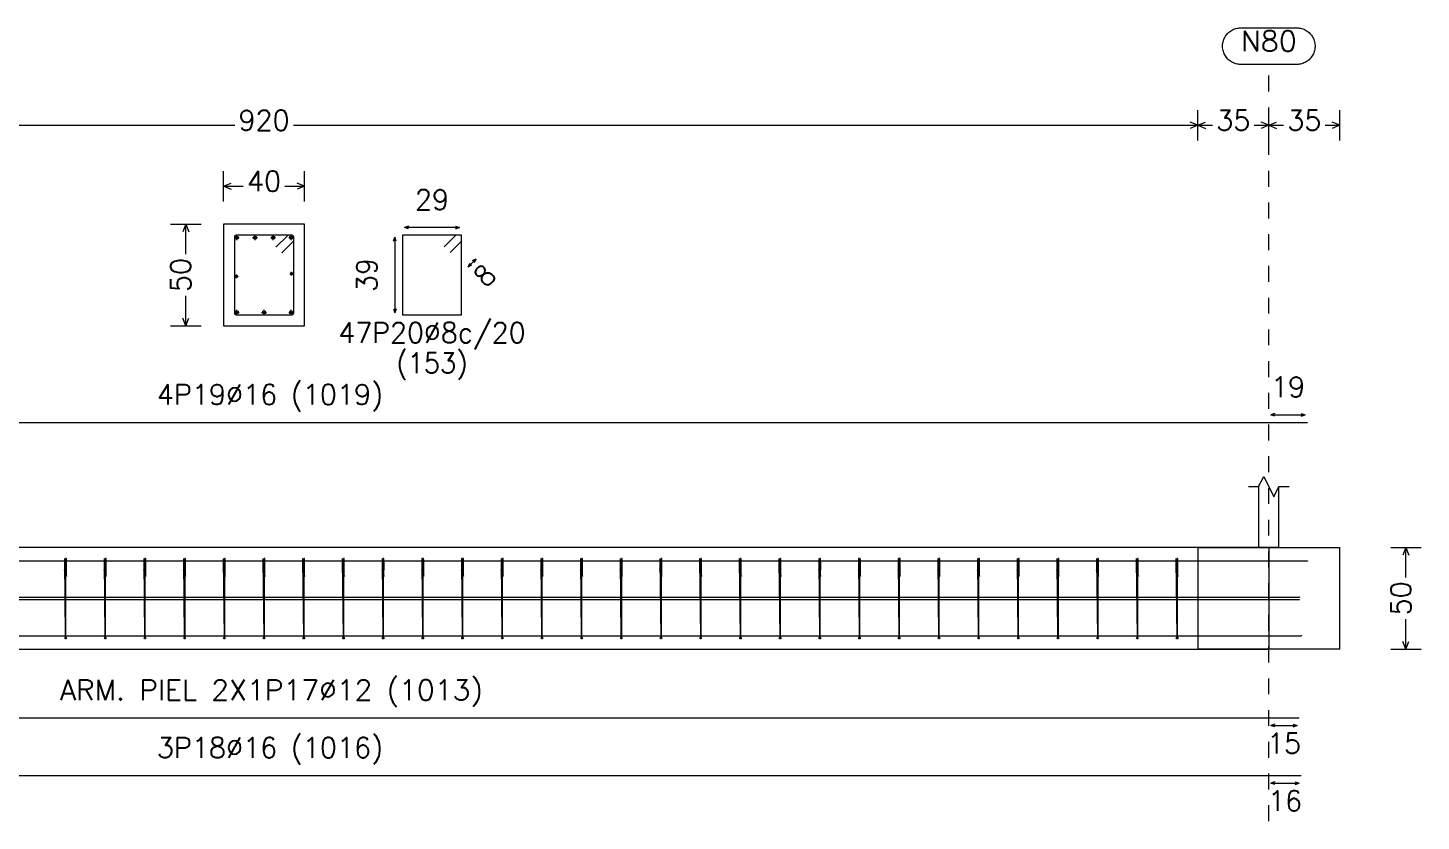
# Model space of a CAD drawing. Header units: millimetres. Extents: x -252 to 259, y -4 to 137.
# Drawn here: x 225.75 to 234.54, y 28.89 to 33.89 of the extents above; entities that cross this region are included whole.
import ezdxf
from ezdxf.enums import TextEntityAlignment as Align

# ---------------------------------------------------------------- set-up
doc = ezdxf.new("R2010")
doc.units = ezdxf.units.MM
doc.linetypes.add('CYPE_PUNTO', pattern=[0.075, 0, -0.075])
for name, color, linetype, lineweight in [('CIM_COTAS', 2, 'Continuous', 0), ('CIM_DIB_ARMADOS', 4, 'Continuous', 0), ('CIM_GEOMETRIA', 2, 'Continuous', 0), ('CIM_TXT_ARMADOS', 3, 'Continuous', 0)]:
    doc.layers.add(name, color=color, linetype=linetype, lineweight=lineweight)
doc.styles.add('CYPETXT', font='romans__.ttf', dxfattribs={"height": 0.2})

msp = doc.modelspace()

# ---------------------------------------------------------------- hatches: boundary and pattern name
at = {"layer": 'CIM_DIB_ARMADOS'}
h = msp.add_hatch(color=256, dxfattribs=at)
edge = h.paths.add_edge_path()
edge.add_arc((227.3218, 32.5103), 0.00102, 0, 360)
h = msp.add_hatch(color=256, dxfattribs=at)
edge = h.paths.add_edge_path()
edge.add_arc((227.3589, 32.4732), 0.00102, 0, 360)
h = msp.add_hatch(color=256, dxfattribs=at)
edge = h.paths.add_edge_path()
edge.add_arc((233.8237, 30.5289), 0.00102, 0, 360)
h = msp.add_hatch(color=256, dxfattribs=at)
edge = h.paths.add_edge_path()
edge.add_arc((225.9869, 30.4719), 0.00102, 0, 360)
h = msp.add_hatch(color=256, dxfattribs=at)
edge = h.paths.add_edge_path()
edge.add_arc((225.998, 30.4348), 0.00102, 0, 360)
h = msp.add_hatch(color=256, dxfattribs=at)
edge = h.paths.add_edge_path()
edge.add_arc((226.2372, 30.4719), 0.00102, 0, 360)
h = msp.add_hatch(color=256, dxfattribs=at)
edge = h.paths.add_edge_path()
edge.add_arc((226.2484, 30.4348), 0.00102, 0, 360)
h = msp.add_hatch(color=256, dxfattribs=at)
edge = h.paths.add_edge_path()
edge.add_arc((226.4876, 30.4719), 0.00102, 0, 360)
h = msp.add_hatch(color=256, dxfattribs=at)
edge = h.paths.add_edge_path()
edge.add_arc((226.4987, 30.4348), 0.00102, 0, 360)
h = msp.add_hatch(color=256, dxfattribs=at)
edge = h.paths.add_edge_path()
edge.add_arc((226.7379, 30.4719), 0.00102, 0, 360)
h = msp.add_hatch(color=256, dxfattribs=at)
edge = h.paths.add_edge_path()
edge.add_arc((226.749, 30.4348), 0.00102, 0, 360)
h = msp.add_hatch(color=256, dxfattribs=at)
edge = h.paths.add_edge_path()
edge.add_arc((226.9882, 30.4719), 0.00102, 0, 360)
h = msp.add_hatch(color=256, dxfattribs=at)
edge = h.paths.add_edge_path()
edge.add_arc((226.9994, 30.4348), 0.00102, 0, 360)
h = msp.add_hatch(color=256, dxfattribs=at)
edge = h.paths.add_edge_path()
edge.add_arc((227.2386, 30.4719), 0.00102, 0, 360)
h = msp.add_hatch(color=256, dxfattribs=at)
edge = h.paths.add_edge_path()
edge.add_arc((227.2497, 30.4348), 0.00102, 0, 360)
h = msp.add_hatch(color=256, dxfattribs=at)
edge = h.paths.add_edge_path()
edge.add_arc((227.4889, 30.4719), 0.00102, 0, 360)
h = msp.add_hatch(color=256, dxfattribs=at)
edge = h.paths.add_edge_path()
edge.add_arc((227.5, 30.4348), 0.00102, 0, 360)
h = msp.add_hatch(color=256, dxfattribs=at)
edge = h.paths.add_edge_path()
edge.add_arc((227.7392, 30.4719), 0.00102, 0, 360)
h = msp.add_hatch(color=256, dxfattribs=at)
edge = h.paths.add_edge_path()
edge.add_arc((227.7504, 30.4348), 0.00102, 0, 360)
h = msp.add_hatch(color=256, dxfattribs=at)
edge = h.paths.add_edge_path()
edge.add_arc((227.9896, 30.4719), 0.00102, 0, 360)
h = msp.add_hatch(color=256, dxfattribs=at)
edge = h.paths.add_edge_path()
edge.add_arc((228.0007, 30.4348), 0.00102, 0, 360)
h = msp.add_hatch(color=256, dxfattribs=at)
edge = h.paths.add_edge_path()
edge.add_arc((228.2399, 30.4719), 0.00102, 0, 360)
h = msp.add_hatch(color=256, dxfattribs=at)
edge = h.paths.add_edge_path()
edge.add_arc((228.251, 30.4348), 0.00102, 0, 360)
h = msp.add_hatch(color=256, dxfattribs=at)
edge = h.paths.add_edge_path()
edge.add_arc((228.4902, 30.4719), 0.00102, 0, 360)
h = msp.add_hatch(color=256, dxfattribs=at)
edge = h.paths.add_edge_path()
edge.add_arc((228.5014, 30.4348), 0.00102, 0, 360)
h = msp.add_hatch(color=256, dxfattribs=at)
edge = h.paths.add_edge_path()
edge.add_arc((228.7406, 30.4719), 0.00102, 0, 360)
h = msp.add_hatch(color=256, dxfattribs=at)
edge = h.paths.add_edge_path()
edge.add_arc((228.7517, 30.4348), 0.00102, 0, 360)
h = msp.add_hatch(color=256, dxfattribs=at)
edge = h.paths.add_edge_path()
edge.add_arc((228.9909, 30.4719), 0.00102, 0, 360)
h = msp.add_hatch(color=256, dxfattribs=at)
edge = h.paths.add_edge_path()
edge.add_arc((229.002, 30.4348), 0.00102, 0, 360)
h = msp.add_hatch(color=256, dxfattribs=at)
edge = h.paths.add_edge_path()
edge.add_arc((229.2413, 30.4719), 0.00102, 0, 360)
h = msp.add_hatch(color=256, dxfattribs=at)
edge = h.paths.add_edge_path()
edge.add_arc((229.2524, 30.4348), 0.00102, 0, 360)
h = msp.add_hatch(color=256, dxfattribs=at)
edge = h.paths.add_edge_path()
edge.add_arc((229.4916, 30.4719), 0.00102, 0, 360)
h = msp.add_hatch(color=256, dxfattribs=at)
edge = h.paths.add_edge_path()
edge.add_arc((229.5027, 30.4348), 0.00102, 0, 360)
h = msp.add_hatch(color=256, dxfattribs=at)
edge = h.paths.add_edge_path()
edge.add_arc((229.7419, 30.4719), 0.00102, 0, 360)
h = msp.add_hatch(color=256, dxfattribs=at)
edge = h.paths.add_edge_path()
edge.add_arc((229.7531, 30.4348), 0.00102, 0, 360)
h = msp.add_hatch(color=256, dxfattribs=at)
edge = h.paths.add_edge_path()
edge.add_arc((229.9923, 30.4719), 0.00102, 0, 360)
h = msp.add_hatch(color=256, dxfattribs=at)
edge = h.paths.add_edge_path()
edge.add_arc((230.0034, 30.4348), 0.00102, 0, 360)
h = msp.add_hatch(color=256, dxfattribs=at)
edge = h.paths.add_edge_path()
edge.add_arc((230.2426, 30.4719), 0.00102, 0, 360)
h = msp.add_hatch(color=256, dxfattribs=at)
edge = h.paths.add_edge_path()
edge.add_arc((230.2537, 30.4348), 0.00102, 0, 360)
h = msp.add_hatch(color=256, dxfattribs=at)
edge = h.paths.add_edge_path()
edge.add_arc((230.4929, 30.4719), 0.00102, 0, 360)
h = msp.add_hatch(color=256, dxfattribs=at)
edge = h.paths.add_edge_path()
edge.add_arc((230.5041, 30.4348), 0.00102, 0, 360)
h = msp.add_hatch(color=256, dxfattribs=at)
edge = h.paths.add_edge_path()
edge.add_arc((230.7433, 30.4719), 0.00102, 0, 360)
h = msp.add_hatch(color=256, dxfattribs=at)
edge = h.paths.add_edge_path()
edge.add_arc((230.7544, 30.4348), 0.00102, 0, 360)
h = msp.add_hatch(color=256, dxfattribs=at)
edge = h.paths.add_edge_path()
edge.add_arc((230.9936, 30.4719), 0.00102, 0, 360)
h = msp.add_hatch(color=256, dxfattribs=at)
edge = h.paths.add_edge_path()
edge.add_arc((231.0047, 30.4348), 0.00102, 0, 360)
h = msp.add_hatch(color=256, dxfattribs=at)
edge = h.paths.add_edge_path()
edge.add_arc((231.2439, 30.4719), 0.00102, 0, 360)
h = msp.add_hatch(color=256, dxfattribs=at)
edge = h.paths.add_edge_path()
edge.add_arc((231.2551, 30.4348), 0.00102, 0, 360)
h = msp.add_hatch(color=256, dxfattribs=at)
edge = h.paths.add_edge_path()
edge.add_arc((231.4943, 30.4719), 0.00102, 0, 360)
h = msp.add_hatch(color=256, dxfattribs=at)
edge = h.paths.add_edge_path()
edge.add_arc((231.5054, 30.4348), 0.00102, 0, 360)
h = msp.add_hatch(color=256, dxfattribs=at)
edge = h.paths.add_edge_path()
edge.add_arc((231.7446, 30.4719), 0.00102, 0, 360)
h = msp.add_hatch(color=256, dxfattribs=at)
edge = h.paths.add_edge_path()
edge.add_arc((231.7557, 30.4348), 0.00102, 0, 360)
h = msp.add_hatch(color=256, dxfattribs=at)
edge = h.paths.add_edge_path()
edge.add_arc((231.9949, 30.4719), 0.00102, 0, 360)
h = msp.add_hatch(color=256, dxfattribs=at)
edge = h.paths.add_edge_path()
edge.add_arc((232.0061, 30.4348), 0.00102, 0, 360)
h = msp.add_hatch(color=256, dxfattribs=at)
edge = h.paths.add_edge_path()
edge.add_arc((232.2453, 30.4719), 0.00102, 0, 360)
h = msp.add_hatch(color=256, dxfattribs=at)
edge = h.paths.add_edge_path()
edge.add_arc((232.2564, 30.4348), 0.00102, 0, 360)
h = msp.add_hatch(color=256, dxfattribs=at)
edge = h.paths.add_edge_path()
edge.add_arc((232.4956, 30.4719), 0.00102, 0, 360)
h = msp.add_hatch(color=256, dxfattribs=at)
edge = h.paths.add_edge_path()
edge.add_arc((232.5067, 30.4348), 0.00102, 0, 360)
h = msp.add_hatch(color=256, dxfattribs=at)
edge = h.paths.add_edge_path()
edge.add_arc((232.7459, 30.4719), 0.00102, 0, 360)
h = msp.add_hatch(color=256, dxfattribs=at)
edge = h.paths.add_edge_path()
edge.add_arc((232.7571, 30.4348), 0.00102, 0, 360)
h = msp.add_hatch(color=256, dxfattribs=at)
edge = h.paths.add_edge_path()
edge.add_arc((232.9963, 30.4719), 0.00102, 0, 360)
h = msp.add_hatch(color=256, dxfattribs=at)
edge = h.paths.add_edge_path()
edge.add_arc((233.0074, 30.4348), 0.00102, 0, 360)
h = msp.add_hatch(color=256, dxfattribs=at)
edge = h.paths.add_edge_path()
edge.add_arc((233.7725, 30.3011), 0.00102, 0, 360)
h = msp.add_hatch(color=256, dxfattribs=at)
edge = h.paths.add_edge_path()
edge.add_arc((233.7725, 30.2857), 0.00102, 0, 360)
h = msp.add_hatch(color=256, dxfattribs=at)
edge = h.paths.add_edge_path()
edge.add_arc((233.7853, 30.0579), 0.00102, 0, 360)

# ---------------------------------------------------------------- linework, layer by layer
at = {"layer": 'CIM_COTAS', "linetype": 'CYPE_PUNTO'}
msp.add_line((233.5805, 28.8886), (233.5805, 33.6595), dxfattribs=at)
at = {"layer": 'CIM_COTAS'}
for p, q in [((233.1325, 33.1795), (233.1325, 33.3715)), ((233.1325, 33.1795), (233.1325, 33.3715)), ((233.5805, 33.1795), (233.5805, 33.3715)), ((233.5805, 33.1795), (233.5805, 33.3715)), ((234.0285, 33.1795), (234.0285, 33.3715)), ((221.3565, 33.2755), (227.0592, 33.2755)), ((227.4297, 33.2755), (233.1325, 33.2755)), ((233.1325, 33.2755), (233.0845, 33.2947)), ((233.1325, 33.2755), (233.0845, 33.2563)), ((233.1325, 33.2755), (233.1805, 33.2947)), ((233.1325, 33.2755), (233.1805, 33.2563)), ((233.1325, 33.2755), (233.2249, 33.2755)), ((233.488, 33.2755), (233.5805, 33.2755)), ((233.5805, 33.2755), (233.5325, 33.2947)), ((233.5805, 33.2755), (233.5325, 33.2563)), ((233.5805, 33.2755), (233.6285, 33.2947)), ((233.5805, 33.2755), (233.6285, 33.2563)), ((233.5805, 33.2755), (233.6729, 33.2755)), ((233.936, 33.2755), (234.0285, 33.2755)), ((234.0285, 33.2755), (233.9805, 33.2947)), ((234.0285, 33.2755), (233.9805, 33.2563)), ((226.9885, 32.7955), (226.9885, 32.9875)), ((227.5005, 32.7955), (227.5005, 32.9875)), ((226.9885, 32.8915), (227.0365, 32.9107)), ((226.9885, 32.8915), (227.0365, 32.8723)), ((226.9885, 32.8915), (227.1129, 32.8915)), ((227.376, 32.8915), (227.5005, 32.8915)), ((227.5005, 32.8915), (227.4525, 32.9107)), ((227.5005, 32.8915), (227.4525, 32.8723)), ((226.6549, 32.6518), (226.8469, 32.6518)), ((226.7509, 32.6518), (226.7317, 32.6038)), ((226.7509, 32.6518), (226.7701, 32.6038)), ((226.7509, 32.4633), (226.7509, 32.6518)), ((226.7509, 32.0118), (226.7509, 32.2003)), ((226.6549, 32.0118), (226.8469, 32.0118)), ((226.7509, 32.0118), (226.7317, 32.0598)), ((226.7509, 32.0118), (226.7701, 32.0598)), ((234.3491, 30.6134), (234.5411, 30.6134)), ((234.4451, 30.6134), (234.4259, 30.5654)), ((234.4451, 30.6134), (234.4643, 30.5654)), ((234.4451, 30.4249), (234.4451, 30.6134)), ((234.4451, 29.9734), (234.4451, 30.1619)), ((234.3491, 29.9734), (234.5411, 29.9734)), ((234.4451, 29.9734), (234.4259, 30.0214)), ((234.4451, 29.9734), (234.4643, 30.0214))]:
    msp.add_line(p, q, dxfattribs=at)
msp.add_lwpolyline([(233.7571, 33.8899), (233.7648, 33.8896), (233.7724, 33.8889), (233.78, 33.8876), (233.7875, 33.8858), (233.7949, 33.8835), (233.8021, 33.8808), (233.809, 33.8775), (233.8158, 33.8738), (233.8223, 33.8697), (233.8285, 33.8651), (233.8344, 33.8601), (233.8399, 33.8548), (233.8451, 33.8491), (233.8498, 33.843), (233.8542, 33.8367), (233.8581, 33.8301), (233.8616, 33.8232), (233.8646, 33.8161), (233.8671, 33.8088), (233.8692, 33.8014), (233.8707, 33.7939), (233.8717, 33.7862), (233.8722, 33.7786), (233.8722, 33.7709), (233.8717, 33.7632), (233.8707, 33.7555), (233.8692, 33.748), (233.8671, 33.7406), (233.8646, 33.7333), (233.8616, 33.7262), (233.8581, 33.7193), (233.8542, 33.7127), (233.8498, 33.7064), (233.8451, 33.7003), (233.8399, 33.6946), (233.8344, 33.6893), (233.8285, 33.6843), (233.8223, 33.6797), (233.8158, 33.6756), (233.809, 33.6719), (233.8021, 33.6686), (233.7949, 33.6659), (233.7875, 33.6636), (233.78, 33.6618), (233.7724, 33.6605), (233.7648, 33.6598), (233.7571, 33.6595), (233.4038, 33.6595), (233.3961, 33.6598), (233.3885, 33.6605), (233.3809, 33.6618), (233.3734, 33.6636), (233.366, 33.6659), (233.3588, 33.6686), (233.3519, 33.6719), (233.3451, 33.6756), (233.3386, 33.6797), (233.3324, 33.6843), (233.3265, 33.6893), (233.321, 33.6946), (233.3158, 33.7003), (233.3111, 33.7064), (233.3067, 33.7127), (233.3028, 33.7193), (233.2993, 33.7262), (233.2963, 33.7333), (233.2938, 33.7406), (233.2918, 33.748), (233.2902, 33.7555), (233.2892, 33.7632), (233.2887, 33.7709), (233.2887, 33.7786), (233.2892, 33.7862), (233.2902, 33.7939), (233.2918, 33.8014), (233.2938, 33.8088), (233.2963, 33.8161), (233.2993, 33.8232), (233.3028, 33.8301), (233.3067, 33.8367), (233.3111, 33.843), (233.3158, 33.8491), (233.321, 33.8548), (233.3265, 33.8601), (233.3324, 33.8651), (233.3386, 33.8697), (233.3451, 33.8738), (233.3519, 33.8775), (233.3588, 33.8808), (233.366, 33.8835), (233.3734, 33.8858), (233.3809, 33.8876), (233.3885, 33.8889), (233.3961, 33.8896), (233.4038, 33.8899), (233.7571, 33.8899)], close=True, dxfattribs=at)
at = {"layer": 'CIM_DIB_ARMADOS'}
for p, q in [((227.0576, 32.5673), (227.0883, 32.5673)), ((227.0729, 32.552), (227.0729, 32.5827)), ((227.1719, 32.5673), (227.2026, 32.5673)), ((227.1873, 32.552), (227.1873, 32.5827)), ((227.2863, 32.5673), (227.317, 32.5673)), ((227.3016, 32.552), (227.3016, 32.5827)), ((227.4006, 32.5673), (227.4313, 32.5673)), ((227.416, 32.552), (227.416, 32.5827)), ((227.0704, 32.3126), (227.0704, 32.3357)), ((227.407, 32.3395), (227.4301, 32.3395)), ((227.4185, 32.328), (227.4185, 32.351)), ((227.0589, 32.3241), (227.0819, 32.3241)), ((227.0576, 32.0963), (227.0883, 32.0963)), ((227.0729, 32.0809), (227.0729, 32.1117)), ((227.2291, 32.0963), (227.2598, 32.0963)), ((227.2445, 32.0809), (227.2445, 32.1117)), ((227.4006, 32.0963), (227.4313, 32.0963)), ((227.416, 32.0809), (227.416, 32.1117))]:
    msp.add_line(p, q, dxfattribs=at)
for points in [[(227.3589, 32.4732), (227.4283, 32.5426), (227.4306, 32.5459), (227.4313, 32.5498), (227.4313, 32.5725), (227.43, 32.5776), (227.4262, 32.5813), (227.4211, 32.5827), (227.0678, 32.5827), (227.0627, 32.5813), (227.0589, 32.5776), (227.0576, 32.5725), (227.0576, 32.0912), (227.0589, 32.0861), (227.0627, 32.0823), (227.0678, 32.0809), (227.4211, 32.0809), (227.4262, 32.0823), (227.43, 32.0861), (227.4313, 32.0912), (227.4313, 32.5725), (227.43, 32.5776), (227.4262, 32.5813), (227.4211, 32.5827), (227.3985, 32.5827), (227.3945, 32.5819), (227.3912, 32.5797), (227.3218, 32.5103)], [(228.4178, 32.4732), (228.4902, 32.5456), (228.4902, 32.5827), (228.1165, 32.5827), (228.1165, 32.0809), (228.4902, 32.0809), (228.4902, 32.5827), (228.4531, 32.5827), (228.3807, 32.5103)], [(220.9827, 31.1977), (220.9827, 31.4025), (233.5805, 31.4025), (233.8237, 31.4025)], [(220.9827, 30.3241), (220.9827, 30.5136), (220.9848, 30.5213), (220.9904, 30.5269), (220.9981, 30.5289), (233.5805, 30.5289), (233.8237, 30.5289)], [(225.998, 30.4348), (225.9983, 30.5042), (225.9983, 30.5075), (225.9982, 30.5114), (225.998, 30.5341), (225.9979, 30.5392), (225.9978, 30.5429), (225.9978, 30.5443), (225.9929, 30.5443), (225.9928, 30.5429), (225.9928, 30.5392), (225.9928, 30.5341), (225.9928, 30.0528), (225.9928, 30.0477), (225.9928, 30.0439), (225.9928, 30.0425), (225.9928, 30.0439), (225.9927, 30.0477), (225.9927, 30.0528), (225.9878, 30.5341), (225.9877, 30.5392), (225.9876, 30.5429), (225.9875, 30.5443), (225.9872, 30.5443), (225.9872, 30.5435), (225.9871, 30.5413), (225.9869, 30.4719)], [(226.2484, 30.4348), (226.2486, 30.5042), (226.2486, 30.5075), (226.2486, 30.5114), (226.2483, 30.5341), (226.2483, 30.5392), (226.2482, 30.5429), (226.2481, 30.5443), (226.2433, 30.5443), (226.2432, 30.5429), (226.2431, 30.5392), (226.2431, 30.5341), (226.2431, 30.0528), (226.2431, 30.0477), (226.2431, 30.0439), (226.2431, 30.0425), (226.2431, 30.0439), (226.2431, 30.0477), (226.243, 30.0528), (226.2381, 30.5341), (226.238, 30.5392), (226.2379, 30.5429), (226.2379, 30.5443), (226.2375, 30.5443), (226.2375, 30.5435), (226.2375, 30.5413), (226.2372, 30.4719)], [(226.4987, 30.4348), (226.4989, 30.5042), (226.4989, 30.5075), (226.4989, 30.5114), (226.4987, 30.5341), (226.4986, 30.5392), (226.4985, 30.5429), (226.4984, 30.5443), (226.4936, 30.5443), (226.4935, 30.5429), (226.4935, 30.5392), (226.4934, 30.5341), (226.4934, 30.0528), (226.4934, 30.0477), (226.4934, 30.0439), (226.4934, 30.0425), (226.4934, 30.0439), (226.4934, 30.0477), (226.4933, 30.0528), (226.4884, 30.5341), (226.4884, 30.5392), (226.4883, 30.5429), (226.4882, 30.5443), (226.4879, 30.5443), (226.4878, 30.5435), (226.4878, 30.5413), (226.4876, 30.4719)], [(226.749, 30.4348), (226.7493, 30.5042), (226.7493, 30.5075), (226.7492, 30.5114), (226.749, 30.5341), (226.7489, 30.5392), (226.7488, 30.5429), (226.7488, 30.5443), (226.7439, 30.5443), (226.7439, 30.5429), (226.7438, 30.5392), (226.7438, 30.5341), (226.7438, 30.0528), (226.7438, 30.0477), (226.7438, 30.0439), (226.7438, 30.0425), (226.7438, 30.0439), (226.7437, 30.0477), (226.7437, 30.0528), (226.7388, 30.5341), (226.7387, 30.5392), (226.7386, 30.5429), (226.7385, 30.5443), (226.7382, 30.5443), (226.7382, 30.5435), (226.7381, 30.5413), (226.7379, 30.4719)], [(226.9994, 30.4348), (226.9996, 30.5042), (226.9996, 30.5075), (226.9996, 30.5114), (226.9993, 30.5341), (226.9993, 30.5392), (226.9992, 30.5429), (226.9991, 30.5443), (226.9943, 30.5443), (226.9942, 30.5429), (226.9941, 30.5392), (226.9941, 30.5341), (226.9941, 30.0528), (226.9941, 30.0477), (226.9941, 30.0439), (226.9941, 30.0425), (226.9941, 30.0439), (226.9941, 30.0477), (226.994, 30.0528), (226.9891, 30.5341), (226.989, 30.5392), (226.9889, 30.5429), (226.9889, 30.5443), (226.9885, 30.5443), (226.9885, 30.5435), (226.9885, 30.5413), (226.9882, 30.4719)], [(227.2497, 30.4348), (227.2499, 30.5042), (227.2499, 30.5075), (227.2499, 30.5114), (227.2497, 30.5341), (227.2496, 30.5392), (227.2495, 30.5429), (227.2494, 30.5443), (227.2446, 30.5443), (227.2445, 30.5429), (227.2445, 30.5392), (227.2445, 30.5341), (227.2445, 30.0528), (227.2445, 30.0477), (227.2445, 30.0439), (227.2445, 30.0425), (227.2444, 30.0439), (227.2444, 30.0477), (227.2443, 30.0528), (227.2394, 30.5341), (227.2394, 30.5392), (227.2393, 30.5429), (227.2392, 30.5443), (227.2389, 30.5443), (227.2388, 30.5435), (227.2388, 30.5413), (227.2386, 30.4719)], [(227.5, 30.4348), (227.5003, 30.5042), (227.5003, 30.5075), (227.5002, 30.5114), (227.5, 30.5341), (227.4999, 30.5392), (227.4999, 30.5429), (227.4998, 30.5443), (227.4949, 30.5443), (227.4949, 30.5429), (227.4948, 30.5392), (227.4948, 30.5341), (227.4948, 30.0528), (227.4948, 30.0477), (227.4948, 30.0439), (227.4948, 30.0425), (227.4948, 30.0439), (227.4947, 30.0477), (227.4947, 30.0528), (227.4898, 30.5341), (227.4897, 30.5392), (227.4896, 30.5429), (227.4895, 30.5443), (227.4892, 30.5443), (227.4892, 30.5435), (227.4891, 30.5413), (227.4889, 30.4719)], [(227.7504, 30.4348), (227.7506, 30.5042), (227.7506, 30.5075), (227.7506, 30.5114), (227.7503, 30.5341), (227.7503, 30.5392), (227.7502, 30.5429), (227.7501, 30.5443), (227.7453, 30.5443), (227.7452, 30.5429), (227.7451, 30.5392), (227.7451, 30.5341), (227.7451, 30.0528), (227.7451, 30.0477), (227.7451, 30.0439), (227.7451, 30.0425), (227.7451, 30.0439), (227.7451, 30.0477), (227.745, 30.0528), (227.7401, 30.5341), (227.74, 30.5392), (227.7399, 30.5429), (227.7399, 30.5443), (227.7396, 30.5443), (227.7395, 30.5435), (227.7395, 30.5413), (227.7392, 30.4719)], [(228.0007, 30.4348), (228.0009, 30.5042), (228.0009, 30.5075), (228.0009, 30.5114), (228.0007, 30.5341), (228.0006, 30.5392), (228.0005, 30.5429), (228.0004, 30.5443), (227.9956, 30.5443), (227.9955, 30.5429), (227.9955, 30.5392), (227.9955, 30.5341), (227.9955, 30.0528), (227.9955, 30.0477), (227.9955, 30.0439), (227.9955, 30.0425), (227.9954, 30.0439), (227.9954, 30.0477), (227.9954, 30.0528), (227.9904, 30.5341), (227.9904, 30.5392), (227.9903, 30.5429), (227.9902, 30.5443), (227.9899, 30.5443), (227.9898, 30.5435), (227.9898, 30.5413), (227.9896, 30.4719)], [(228.251, 30.4348), (228.2513, 30.5042), (228.2513, 30.5075), (228.2512, 30.5114), (228.251, 30.5341), (228.2509, 30.5392), (228.2509, 30.5429), (228.2508, 30.5443), (228.2459, 30.5443), (228.2459, 30.5429), (228.2458, 30.5392), (228.2458, 30.5341), (228.2458, 30.0528), (228.2458, 30.0477), (228.2458, 30.0439), (228.2458, 30.0425), (228.2458, 30.0439), (228.2457, 30.0477), (228.2457, 30.0528), (228.2408, 30.5341), (228.2407, 30.5392), (228.2406, 30.5429), (228.2405, 30.5443), (228.2402, 30.5443), (228.2402, 30.5435), (228.2402, 30.5413), (228.2399, 30.4719)], [(228.5014, 30.4348), (228.5016, 30.5042), (228.5016, 30.5075), (228.5016, 30.5114), (228.5014, 30.5341), (228.5013, 30.5392), (228.5012, 30.5429), (228.5011, 30.5443), (228.4963, 30.5443), (228.4962, 30.5429), (228.4961, 30.5392), (228.4961, 30.5341), (228.4961, 30.0528), (228.4961, 30.0477), (228.4961, 30.0439), (228.4961, 30.0425), (228.4961, 30.0439), (228.4961, 30.0477), (228.496, 30.0528), (228.4911, 30.5341), (228.491, 30.5392), (228.491, 30.5429), (228.4909, 30.5443), (228.4906, 30.5443), (228.4905, 30.5435), (228.4905, 30.5413), (228.4902, 30.4719)], [(228.7517, 30.4348), (228.752, 30.5042), (228.7519, 30.5075), (228.7519, 30.5114), (228.7517, 30.5341), (228.7516, 30.5392), (228.7515, 30.5429), (228.7514, 30.5443), (228.7466, 30.5443), (228.7465, 30.5429), (228.7465, 30.5392), (228.7465, 30.5341), (228.7465, 30.0528), (228.7465, 30.0477), (228.7465, 30.0439), (228.7465, 30.0425), (228.7465, 30.0439), (228.7464, 30.0477), (228.7464, 30.0528), (228.7414, 30.5341), (228.7414, 30.5392), (228.7413, 30.5429), (228.7412, 30.5443), (228.7409, 30.5443), (228.7408, 30.5435), (228.7408, 30.5413), (228.7406, 30.4719)], [(229.002, 30.4348), (229.0023, 30.5042), (229.0023, 30.5075), (229.0023, 30.5114), (229.002, 30.5341), (229.002, 30.5392), (229.0019, 30.5429), (229.0018, 30.5443), (228.9969, 30.5443), (228.9969, 30.5429), (228.9968, 30.5392), (228.9968, 30.5341), (228.9968, 30.0528), (228.9968, 30.0477), (228.9968, 30.0439), (228.9968, 30.0425), (228.9968, 30.0439), (228.9967, 30.0477), (228.9967, 30.0528), (228.9918, 30.5341), (228.9917, 30.5392), (228.9916, 30.5429), (228.9915, 30.5443), (228.9912, 30.5443), (228.9912, 30.5435), (228.9912, 30.5413), (228.9909, 30.4719)], [(229.2524, 30.4348), (229.2526, 30.5042), (229.2526, 30.5075), (229.2526, 30.5114), (229.2524, 30.5341), (229.2523, 30.5392), (229.2522, 30.5429), (229.2521, 30.5443), (229.2473, 30.5443), (229.2472, 30.5429), (229.2472, 30.5392), (229.2471, 30.5341), (229.2471, 30.0528), (229.2471, 30.0477), (229.2471, 30.0439), (229.2471, 30.0425), (229.2471, 30.0439), (229.2471, 30.0477), (229.247, 30.0528), (229.2421, 30.5341), (229.242, 30.5392), (229.242, 30.5429), (229.2419, 30.5443), (229.2416, 30.5443), (229.2415, 30.5435), (229.2415, 30.5413), (229.2413, 30.4719)], [(229.5027, 30.4348), (229.503, 30.5042), (229.503, 30.5075), (229.5029, 30.5114), (229.5027, 30.5341), (229.5026, 30.5392), (229.5025, 30.5429), (229.5025, 30.5443), (229.4976, 30.5443), (229.4975, 30.5429), (229.4975, 30.5392), (229.4975, 30.5341), (229.4975, 30.0528), (229.4975, 30.0477), (229.4975, 30.0439), (229.4975, 30.0425), (229.4975, 30.0439), (229.4974, 30.0477), (229.4974, 30.0528), (229.4925, 30.5341), (229.4924, 30.5392), (229.4923, 30.5429), (229.4922, 30.5443), (229.4919, 30.5443), (229.4919, 30.5435), (229.4918, 30.5413), (229.4916, 30.4719)], [(229.7531, 30.4348), (229.7533, 30.5042), (229.7533, 30.5075), (229.7533, 30.5114), (229.753, 30.5341), (229.753, 30.5392), (229.7529, 30.5429), (229.7528, 30.5443), (229.7479, 30.5443), (229.7479, 30.5429), (229.7478, 30.5392), (229.7478, 30.5341), (229.7478, 30.0528), (229.7478, 30.0477), (229.7478, 30.0439), (229.7478, 30.0425), (229.7478, 30.0439), (229.7478, 30.0477), (229.7477, 30.0528), (229.7428, 30.5341), (229.7427, 30.5392), (229.7426, 30.5429), (229.7425, 30.5443), (229.7422, 30.5443), (229.7422, 30.5435), (229.7422, 30.5413), (229.7419, 30.4719)], [(230.0034, 30.4348), (230.0036, 30.5042), (230.0036, 30.5075), (230.0036, 30.5114), (230.0034, 30.5341), (230.0033, 30.5392), (230.0032, 30.5429), (230.0031, 30.5443), (229.9983, 30.5443), (229.9982, 30.5429), (229.9982, 30.5392), (229.9981, 30.5341), (229.9981, 30.0528), (229.9981, 30.0477), (229.9981, 30.0439), (229.9981, 30.0425), (229.9981, 30.0439), (229.9981, 30.0477), (229.998, 30.0528), (229.9931, 30.5341), (229.9931, 30.5392), (229.993, 30.5429), (229.9929, 30.5443), (229.9926, 30.5443), (229.9925, 30.5435), (229.9925, 30.5413), (229.9923, 30.4719)], [(230.2537, 30.4348), (230.254, 30.5042), (230.254, 30.5075), (230.2539, 30.5114), (230.2537, 30.5341), (230.2536, 30.5392), (230.2535, 30.5429), (230.2535, 30.5443), (230.2486, 30.5443), (230.2485, 30.5429), (230.2485, 30.5392), (230.2485, 30.5341), (230.2485, 30.0528), (230.2485, 30.0477), (230.2485, 30.0439), (230.2485, 30.0425), (230.2485, 30.0439), (230.2484, 30.0477), (230.2484, 30.0528), (230.2435, 30.5341), (230.2434, 30.5392), (230.2433, 30.5429), (230.2432, 30.5443), (230.2429, 30.5443), (230.2429, 30.5435), (230.2428, 30.5413), (230.2426, 30.4719)], [(230.5041, 30.4348), (230.5043, 30.5042), (230.5043, 30.5075), (230.5043, 30.5114), (230.504, 30.5341), (230.504, 30.5392), (230.5039, 30.5429), (230.5038, 30.5443), (230.499, 30.5443), (230.4989, 30.5429), (230.4988, 30.5392), (230.4988, 30.5341), (230.4988, 30.0528), (230.4988, 30.0477), (230.4988, 30.0439), (230.4988, 30.0425), (230.4988, 30.0439), (230.4988, 30.0477), (230.4987, 30.0528), (230.4938, 30.5341), (230.4937, 30.5392), (230.4936, 30.5429), (230.4936, 30.5443), (230.4932, 30.5443), (230.4932, 30.5435), (230.4932, 30.5413), (230.4929, 30.4719)], [(230.7544, 30.4348), (230.7546, 30.5042), (230.7546, 30.5075), (230.7546, 30.5114), (230.7544, 30.5341), (230.7543, 30.5392), (230.7542, 30.5429), (230.7541, 30.5443), (230.7493, 30.5443), (230.7492, 30.5429), (230.7492, 30.5392), (230.7491, 30.5341), (230.7491, 30.0528), (230.7491, 30.0477), (230.7491, 30.0439), (230.7491, 30.0425), (230.7491, 30.0439), (230.7491, 30.0477), (230.749, 30.0528), (230.7441, 30.5341), (230.7441, 30.5392), (230.744, 30.5429), (230.7439, 30.5443), (230.7436, 30.5443), (230.7435, 30.5435), (230.7435, 30.5413), (230.7433, 30.4719)], [(231.0047, 30.4348), (231.005, 30.5042), (231.005, 30.5075), (231.0049, 30.5114), (231.0047, 30.5341), (231.0046, 30.5392), (231.0045, 30.5429), (231.0045, 30.5443), (230.9996, 30.5443), (230.9996, 30.5429), (230.9995, 30.5392), (230.9995, 30.5341), (230.9995, 30.0528), (230.9995, 30.0477), (230.9995, 30.0439), (230.9995, 30.0425), (230.9995, 30.0439), (230.9994, 30.0477), (230.9994, 30.0528), (230.9945, 30.5341), (230.9944, 30.5392), (230.9943, 30.5429), (230.9942, 30.5443), (230.9939, 30.5443), (230.9939, 30.5435), (230.9938, 30.5413), (230.9936, 30.4719)], [(231.2551, 30.4348), (231.2553, 30.5042), (231.2553, 30.5075), (231.2553, 30.5114), (231.255, 30.5341), (231.255, 30.5392), (231.2549, 30.5429), (231.2548, 30.5443), (231.25, 30.5443), (231.2499, 30.5429), (231.2498, 30.5392), (231.2498, 30.5341), (231.2498, 30.0528), (231.2498, 30.0477), (231.2498, 30.0439), (231.2498, 30.0425), (231.2498, 30.0439), (231.2498, 30.0477), (231.2497, 30.0528), (231.2448, 30.5341), (231.2447, 30.5392), (231.2446, 30.5429), (231.2446, 30.5443), (231.2442, 30.5443), (231.2442, 30.5435), (231.2442, 30.5413), (231.2439, 30.4719)], [(231.5054, 30.4348), (231.5056, 30.5042), (231.5056, 30.5075), (231.5056, 30.5114), (231.5054, 30.5341), (231.5053, 30.5392), (231.5052, 30.5429), (231.5051, 30.5443), (231.5003, 30.5443), (231.5002, 30.5429), (231.5002, 30.5392), (231.5002, 30.5341), (231.5002, 30.0528), (231.5002, 30.0477), (231.5002, 30.0439), (231.5002, 30.0425), (231.5001, 30.0439), (231.5001, 30.0477), (231.5, 30.0528), (231.4951, 30.5341), (231.4951, 30.5392), (231.495, 30.5429), (231.4949, 30.5443), (231.4946, 30.5443), (231.4945, 30.5435), (231.4945, 30.5413), (231.4943, 30.4719)], [(231.7557, 30.4348), (231.756, 30.5042), (231.756, 30.5075), (231.7559, 30.5114), (231.7557, 30.5341), (231.7556, 30.5392), (231.7556, 30.5429), (231.7555, 30.5443), (231.7506, 30.5443), (231.7506, 30.5429), (231.7505, 30.5392), (231.7505, 30.5341), (231.7505, 30.0528), (231.7505, 30.0477), (231.7505, 30.0439), (231.7505, 30.0425), (231.7505, 30.0439), (231.7504, 30.0477), (231.7504, 30.0528), (231.7455, 30.5341), (231.7454, 30.5392), (231.7453, 30.5429), (231.7452, 30.5443), (231.7449, 30.5443), (231.7449, 30.5435), (231.7449, 30.5413), (231.7446, 30.4719)], [(232.0061, 30.4348), (232.0063, 30.5042), (232.0063, 30.5075), (232.0063, 30.5114), (232.006, 30.5341), (232.006, 30.5392), (232.0059, 30.5429), (232.0058, 30.5443), (232.001, 30.5443), (232.0009, 30.5429), (232.0008, 30.5392), (232.0008, 30.5341), (232.0008, 30.0528), (232.0008, 30.0477), (232.0008, 30.0439), (232.0008, 30.0425), (232.0008, 30.0439), (232.0008, 30.0477), (232.0007, 30.0528), (231.9958, 30.5341), (231.9957, 30.5392), (231.9956, 30.5429), (231.9956, 30.5443), (231.9953, 30.5443), (231.9952, 30.5435), (231.9952, 30.5413), (231.9949, 30.4719)], [(232.2564, 30.4348), (232.2566, 30.5042), (232.2566, 30.5075), (232.2566, 30.5114), (232.2564, 30.5341), (232.2563, 30.5392), (232.2562, 30.5429), (232.2561, 30.5443), (232.2513, 30.5443), (232.2512, 30.5429), (232.2512, 30.5392), (232.2512, 30.5341), (232.2512, 30.0528), (232.2512, 30.0477), (232.2512, 30.0439), (232.2512, 30.0425), (232.2511, 30.0439), (232.2511, 30.0477), (232.2511, 30.0528), (232.2461, 30.5341), (232.2461, 30.5392), (232.246, 30.5429), (232.2459, 30.5443), (232.2456, 30.5443), (232.2455, 30.5435), (232.2455, 30.5413), (232.2453, 30.4719)], [(232.5067, 30.4348), (232.507, 30.5042), (232.507, 30.5075), (232.507, 30.5114), (232.5067, 30.5341), (232.5066, 30.5392), (232.5066, 30.5429), (232.5065, 30.5443), (232.5016, 30.5443), (232.5016, 30.5429), (232.5015, 30.5392), (232.5015, 30.5341), (232.5015, 30.0528), (232.5015, 30.0477), (232.5015, 30.0439), (232.5015, 30.0425), (232.5015, 30.0439), (232.5014, 30.0477), (232.5014, 30.0528), (232.4965, 30.5341), (232.4964, 30.5392), (232.4963, 30.5429), (232.4962, 30.5443), (232.4959, 30.5443), (232.4959, 30.5435), (232.4959, 30.5413), (232.4956, 30.4719)], [(232.7571, 30.4348), (232.7573, 30.5042), (232.7573, 30.5075), (232.7573, 30.5114), (232.7571, 30.5341), (232.757, 30.5392), (232.7569, 30.5429), (232.7568, 30.5443), (232.752, 30.5443), (232.7519, 30.5429), (232.7518, 30.5392), (232.7518, 30.5341), (232.7518, 30.0528), (232.7518, 30.0477), (232.7518, 30.0439), (232.7518, 30.0425), (232.7518, 30.0439), (232.7518, 30.0477), (232.7517, 30.0528), (232.7468, 30.5341), (232.7467, 30.5392), (232.7467, 30.5429), (232.7466, 30.5443), (232.7463, 30.5443), (232.7462, 30.5435), (232.7462, 30.5413), (232.7459, 30.4719)], [(233.0074, 30.4348), (233.0077, 30.5042), (233.0077, 30.5075), (233.0076, 30.5114), (233.0074, 30.5341), (233.0073, 30.5392), (233.0072, 30.5429), (233.0071, 30.5443), (233.0023, 30.5443), (233.0022, 30.5429), (233.0022, 30.5392), (233.0022, 30.5341), (233.0022, 30.0528), (233.0022, 30.0477), (233.0022, 30.0439), (233.0022, 30.0425), (233.0022, 30.0439), (233.0021, 30.0477), (233.0021, 30.0528), (232.9972, 30.5341), (232.9971, 30.5392), (232.997, 30.5429), (232.9969, 30.5443), (232.9966, 30.5443), (232.9965, 30.5435), (232.9965, 30.5413), (232.9963, 30.4719)], [(220.9827, 30.2627), (220.9827, 30.0733), (220.9848, 30.0656), (220.9904, 30.06), (220.9981, 30.0579), (233.5805, 30.0579), (233.7853, 30.0579)], [(221.0006, 30.3011), (221.0023, 30.3011), (221.007, 30.3011), (221.0134, 30.3011), (233.5805, 30.3011), (233.7725, 30.3011)], [(221.0006, 30.2857), (221.0023, 30.2857), (221.007, 30.2857), (221.0134, 30.2857), (233.5805, 30.2857), (233.7725, 30.2857)], [(221.0006, 29.7315), (221.0006, 29.5395), (233.5805, 29.5395), (233.7725, 29.5395)], [(220.9827, 29.3814), (220.9827, 29.1766), (233.5805, 29.1766), (233.7853, 29.1766)]]:
    msp.add_lwpolyline(points, dxfattribs=at)
for centre, radius in [((227.0729, 32.5673), 0.0102), ((227.1873, 32.5673), 0.0102), ((227.3016, 32.5673), 0.0102), ((227.3218, 32.5103), 0.00102), ((227.416, 32.5673), 0.0102), ((227.3589, 32.4732), 0.00102), ((227.4185, 32.3395), 0.00768), ((227.0704, 32.3241), 0.00768), ((227.0729, 32.0963), 0.0102), ((227.2445, 32.0963), 0.0102), ((227.416, 32.0963), 0.0102), ((233.8237, 30.5289), 0.00102), ((225.9869, 30.4719), 0.00102), ((225.998, 30.4348), 0.00102), ((226.2372, 30.4719), 0.00102), ((226.2484, 30.4348), 0.00102), ((226.4876, 30.4719), 0.00102), ((226.4987, 30.4348), 0.00102), ((226.7379, 30.4719), 0.00102), ((226.749, 30.4348), 0.00102), ((226.9882, 30.4719), 0.00102), ((226.9994, 30.4348), 0.00102), ((227.2386, 30.4719), 0.00102), ((227.2497, 30.4348), 0.00102), ((227.4889, 30.4719), 0.00102), ((227.5, 30.4348), 0.00102), ((227.7392, 30.4719), 0.00102), ((227.7504, 30.4348), 0.00102), ((227.9896, 30.4719), 0.00102), ((228.0007, 30.4348), 0.00102), ((228.2399, 30.4719), 0.00102), ((228.251, 30.4348), 0.00102), ((228.4902, 30.4719), 0.00102), ((228.5014, 30.4348), 0.00102), ((228.7406, 30.4719), 0.00102), ((228.7517, 30.4348), 0.00102), ((228.9909, 30.4719), 0.00102), ((229.002, 30.4348), 0.00102), ((229.2413, 30.4719), 0.00102), ((229.2524, 30.4348), 0.00102), ((229.4916, 30.4719), 0.00102), ((229.5027, 30.4348), 0.00102), ((229.7419, 30.4719), 0.00102), ((229.7531, 30.4348), 0.00102), ((229.9923, 30.4719), 0.00102), ((230.0034, 30.4348), 0.00102), ((230.2426, 30.4719), 0.00102), ((230.2537, 30.4348), 0.00102), ((230.4929, 30.4719), 0.00102), ((230.5041, 30.4348), 0.00102), ((230.7433, 30.4719), 0.00102), ((230.7544, 30.4348), 0.00102), ((230.9936, 30.4719), 0.00102), ((231.0047, 30.4348), 0.00102), ((231.2439, 30.4719), 0.00102), ((231.2551, 30.4348), 0.00102), ((231.4943, 30.4719), 0.00102), ((231.5054, 30.4348), 0.00102), ((231.7446, 30.4719), 0.00102), ((231.7557, 30.4348), 0.00102), ((231.9949, 30.4719), 0.00102), ((232.0061, 30.4348), 0.00102), ((232.2453, 30.4719), 0.00102), ((232.2564, 30.4348), 0.00102), ((232.4956, 30.4719), 0.00102), ((232.5067, 30.4348), 0.00102), ((232.7459, 30.4719), 0.00102), ((232.7571, 30.4348), 0.00102), ((232.9963, 30.4719), 0.00102), ((233.0074, 30.4348), 0.00102), ((233.7725, 30.3011), 0.00102), ((233.7725, 30.2857), 0.00102), ((233.7853, 30.0579), 0.00102), ((225.9928, 30.0425), 0.00512), ((226.2431, 30.0425), 0.00512), ((226.4934, 30.0425), 0.00512), ((226.7438, 30.0425), 0.00512), ((226.9941, 30.0425), 0.00512), ((227.2445, 30.0425), 0.00512), ((227.4948, 30.0425), 0.00512), ((227.7451, 30.0425), 0.00512), ((227.9955, 30.0425), 0.00512), ((228.2458, 30.0425), 0.00512), ((228.4961, 30.0425), 0.00512), ((228.7465, 30.0425), 0.00512), ((228.9968, 30.0425), 0.00512), ((229.2471, 30.0425), 0.00512), ((229.4975, 30.0425), 0.00512), ((229.7478, 30.0425), 0.00512), ((229.9981, 30.0425), 0.00512), ((230.2485, 30.0425), 0.00512), ((230.4988, 30.0425), 0.00512), ((230.7491, 30.0425), 0.00512), ((230.9995, 30.0425), 0.00512), ((231.2498, 30.0425), 0.00512), ((231.5002, 30.0425), 0.00512), ((231.7505, 30.0425), 0.00512), ((232.0008, 30.0425), 0.00512), ((232.2512, 30.0425), 0.00512), ((232.5015, 30.0425), 0.00512), ((232.7518, 30.0425), 0.00512), ((233.0022, 30.0425), 0.00512)]:
    msp.add_circle(centre, radius, dxfattribs=at)
at = {"layer": 'CIM_GEOMETRIA'}
for p, q in [((233.5165, 30.9974), (233.5165, 30.6134)), ((233.6445, 30.6134), (233.6445, 30.9974)), ((233.5805, 30.6134), (220.9085, 30.6134)), ((233.1325, 30.6134), (234.0285, 30.6134)), ((233.1325, 30.6134), (233.1325, 29.9734)), ((233.6445, 30.6134), (233.5165, 30.6134)), ((233.5805, 30.6134), (233.5805, 29.9734)), ((234.0285, 29.9734), (234.0285, 30.6134)), ((220.9085, 29.9734), (233.5805, 29.9734)), ((234.0285, 29.9734), (233.1325, 29.9734))]:
    msp.add_line(p, q, dxfattribs=at)
msp.add_lwpolyline([(226.9885, 32.6518), (226.9885, 32.0118), (227.5005, 32.0118), (227.5005, 32.6518), (226.9885, 32.6518)], close=True, dxfattribs=at)
msp.add_lwpolyline([(233.4525, 30.9974), (233.5165, 30.9974), (233.5485, 31.0614), (233.6125, 30.9334), (233.6445, 30.9974), (233.7085, 30.9974)], dxfattribs=at)
at = {"layer": 'CIM_TXT_ARMADOS'}
for p, q in [((228.155, 32.6387), (228.1294, 32.6307)), ((228.155, 32.6227), (228.1294, 32.6307)), ((228.4773, 32.6307), (228.1294, 32.6307)), ((228.4517, 32.6387), (228.4773, 32.6307)), ((228.4517, 32.6227), (228.4773, 32.6307)), ((228.0605, 32.5442), (228.0685, 32.5698)), ((228.0765, 32.5442), (228.0685, 32.5698)), ((228.0685, 32.5698), (228.0685, 32.0939)), ((228.5288, 32.3805), (228.5829, 32.4346)), ((228.5591, 32.4222), (228.5829, 32.4346)), ((228.5705, 32.4109), (228.5829, 32.4346)), ((228.5412, 32.4043), (228.5288, 32.3805)), ((228.5525, 32.3929), (228.5288, 32.3805)), ((228.0605, 32.1195), (228.0685, 32.0939)), ((228.0765, 32.1195), (228.0685, 32.0939)), ((233.619, 31.4585), (233.5934, 31.4505)), ((233.7851, 31.4585), (233.8107, 31.4505)), ((233.619, 31.4425), (233.5934, 31.4505)), ((233.5934, 31.4505), (233.8107, 31.4505)), ((233.7851, 31.4425), (233.8107, 31.4505)), ((233.619, 29.4995), (233.5934, 29.4915)), ((233.619, 29.4835), (233.5934, 29.4915)), ((233.5934, 29.4915), (233.7595, 29.4915)), ((233.7339, 29.4995), (233.7595, 29.4915)), ((233.7339, 29.4835), (233.7595, 29.4915)), ((233.619, 29.1366), (233.5934, 29.1286)), ((233.619, 29.1206), (233.5934, 29.1286)), ((233.5934, 29.1286), (233.7723, 29.1286)), ((233.7467, 29.1366), (233.7723, 29.1286)), ((233.7467, 29.1206), (233.7723, 29.1286))]:
    msp.add_line(p, q, dxfattribs=at)

# ---------------------------------------------------------------- texts
at = {"layer": 'CIM_COTAS', "style": 'CYPETXT'}
for s, width, p, p2 in [('N80', 0.924861, (233.4038, 33.7427), (233.7571, 33.7427)), ('920', 0.872087, (227.0832, 33.2435), (227.4057, 33.2435)), ('35', 0.872087, (233.2489, 33.2435), (233.464, 33.2435)), ('35', 0.872087, (233.6969, 33.2435), (233.912, 33.2435)), ('40', 0.872087, (227.1369, 32.8595), (227.352, 32.8595))]:
    msp.add_text(s, height=0.128, dxfattribs=dict(at, width=width)).set_placement(p, p2, align=Align.FIT)
at = {"layer": 'CIM_COTAS', "style": 'CYPETXT', "width": 0.872087}
for p, p2 in [((226.7829, 32.2243), (226.7829, 32.4393)), ((234.4771, 30.1859), (234.4771, 30.4009))]:
    msp.add_text('50', height=0.128, rotation=90, dxfattribs=at).set_placement(p, p2, align=Align.FIT)
at = {"layer": 'CIM_TXT_ARMADOS', "style": 'CYPETXT'}
for s, width, p, p2 in [('29', 0.872087, (228.1958, 32.7427), (228.4109, 32.7427)), ('47P20%%c8c/20', 0.870564, (227.7129, 31.9049), (228.8937, 31.9049)), ('(153)', 0.825691, (228.0787, 31.7129), (228.528, 31.7129)), ('4P19%%c16 (1019)', 0.859436, (226.5683, 31.5145), (227.9949, 31.5145)), ('19', 0.872087, (233.5945, 31.5625), (233.8096, 31.5625)), ('ARM. PIEL 2X1P17%%c12 (1013)', 0.885086, (225.9571, 29.6515), (228.624, 29.6515)), ('3P18%%c16 (1016)', 0.859436, (226.5683, 29.2886), (227.9949, 29.2886)), ('15', 0.872087, (233.5689, 29.3155), (233.784, 29.3155)), ('16', 0.872087, (233.5753, 28.9526), (233.7904, 28.9526))]:
    msp.add_text(s, height=0.128, dxfattribs=dict(at, width=width)).set_placement(p, p2, align=Align.FIT)
at = {"layer": 'CIM_TXT_ARMADOS', "style": 'CYPETXT', "width": 0.872087}
for s, rotation, p, p2 in [('39', 90, (227.9565, 32.2243), (227.9565, 32.4393)), ('8', 45.00124, (228.6423, 32.2451), (228.7183, 32.3211))]:
    msp.add_text(s, height=0.128, rotation=rotation, dxfattribs=at).set_placement(p, p2, align=Align.FIT)

doc.saveas('drawing.dxf')
